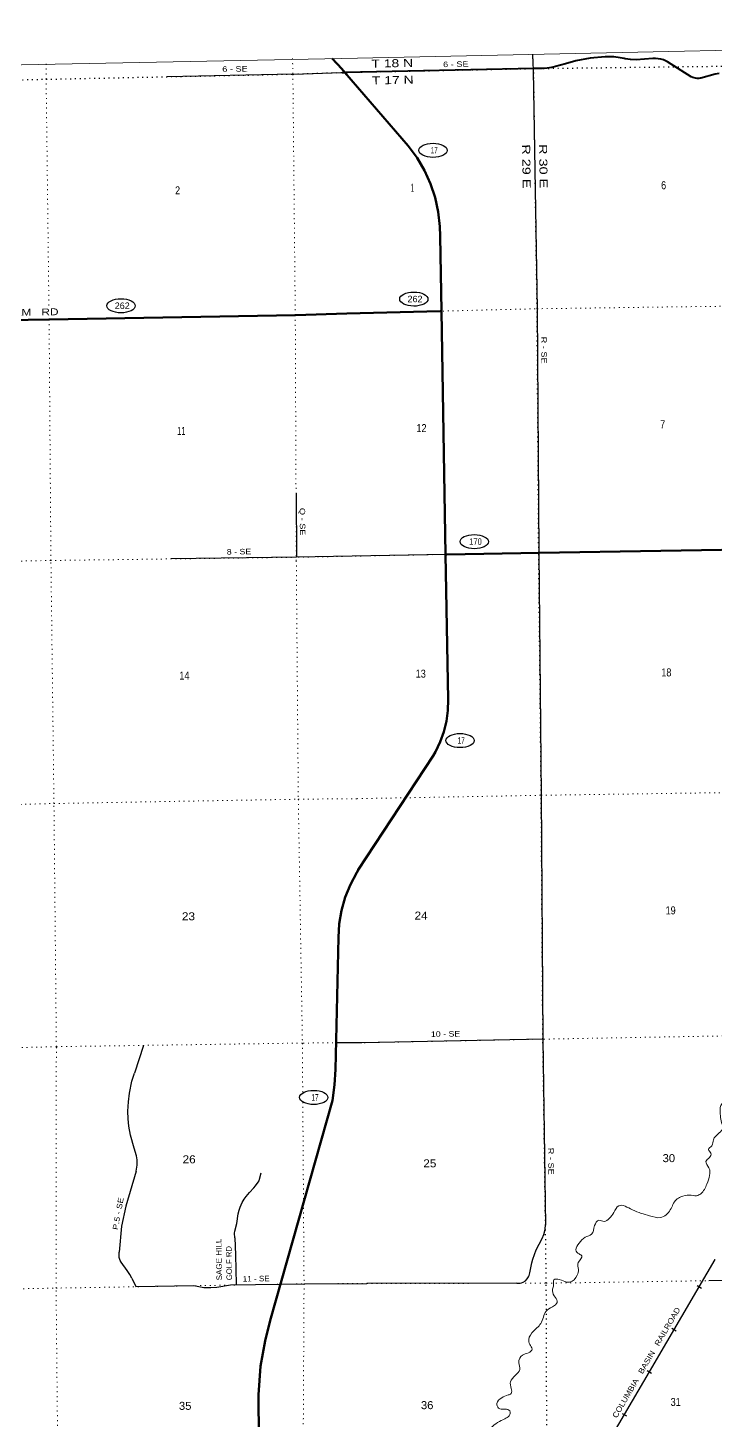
# Model space of a CAD drawing. Header units: feet. Extents: x 250644 to 505285, y -364975 to -177792.
# Drawn here: x 463073 to 478097, y -208247 to -177792 of the extents above; entities that cross this region are included whole.
import ezdxf
from ezdxf.enums import TextEntityAlignment as Align

# ---------------------------------------------------------------- set-up
doc = ezdxf.new("R2010")
doc.units = ezdxf.units.FT
doc.header["$LTSCALE"] = 70
doc.linetypes.add('DOTTED', pattern=[1.5, 0.3, -1.2])
for name, color, linetype, lineweight in [('17', 7, 'Continuous', 25), ('23', 7, 'Continuous', 70), ('26', 7, 'Continuous', 40), ('29', 7, 'Continuous', 25), ('34', 7, 'Continuous', 25), ('39', 7, 'Continuous', 13), ('4', 7, 'Continuous', 13), ('6', 7, 'DOTTED', 25), ('7', 7, 'DOTTED', 13)]:
    doc.layers.add(name, color=color, linetype=linetype, lineweight=lineweight)
doc.layers.add('27', color=7, linetype='Continuous')
doc.layers.add('30', color=7, linetype='Continuous')

msp = doc.modelspace()

# ---------------------------------------------------------------- linework, layer by layer
at = {"layer": '17'}
for centre, major_axis in [((471929.76, -180471.62), (309.24, -1)), ((471510.34, -183725.02), (309.24, -1)), ((465109.77, -183871.5), (-309.24, 1)), ((472832.29, -189030.93), (309.24, -1)), ((472520.91, -193381.66), (309.24, -1)), ((469323.67, -201187.81), (-309.24, 1))]:
    msp.add_ellipse(centre, major_axis=major_axis, ratio=0.500121, dxfattribs=at)
at = {"layer": '23'}
for p, q in [((469938.87, -178690.77), (469725.11, -178464.14)), ((470004.75, -178767.29), (469937.04, -178689.2)), ((472205.32, -189310.73), (472113.11, -183987.38))]:
    msp.add_line(p, q, dxfattribs=at)
for points in [[(472113.11, -183987.38), (472084.72, -182348.67), (472079.57, -182138.19), (472044.01, -181819.7), (471975.35, -181506.67), (471874.35, -181202.54), (471742.11, -180910.62), (471580.08, -180634.13), (471390.04, -180376.09), (470004.75, -178767.29)], [(450064.29, -184403.76), (452830.21, -184335.53), (456817.62, -184274.36), (456842.81, -184273.97), (456991.8, -184262.57), (457138.78, -184235.66), (457282.15, -184193.54), (457423.58, -184150.92), (457568.68, -184123.32), (457715.88, -184111.04), (457797.58, -184110.89), (458993.44, -184092.55), (459335.19, -184109.52), (459474.77, -184126.85), (459747.39, -184173.28), (460093.18, -184215.38), (460306.95, -184223.22), (463536.9, -184174.06), (468924.99, -184079.97), (470049.43, -184039.8)], [(470047.17, -184039.74), (472089.22, -183987.99), (472113.11, -183987.38)], [(470294.75, -196210.41), (471935.68, -193713.64), (471986.03, -193625.66), (472088.29, -193411.28), (472167.58, -193187.38), (472223.04, -192956.42), (472254.05, -192720.92), (472260.27, -192483.48), (472205.32, -189310.73)], [(472205.32, -189310.73), (472230.69, -189310.27), (474248.74, -189273.74), (479569.21, -189186.02)], [(468131.43, -210613.71), (468131.84, -210610.87), (468138.29, -210504.14), (468112.35, -207694.62), (468160.35, -207063.64), (468261.47, -206511.42), (468368.39, -206065.89), (469732.87, -201255.15), (469778.91, -200908.62), (469801.19, -200573.01), (469863.04, -197690.13), (469881.92, -197391.58), (469931.9, -197096.64), (470012.43, -196808.54), (470122.64, -196530.44), (470261.31, -196265.38), (470301.08, -196200.79)]]:
    msp.add_lwpolyline(points, dxfattribs=at)
at = {"layer": '26'}
msp.add_line((469942.43, -178768.57), (470004.75, -178767.29), dxfattribs=at)
msp.add_lwpolyline([(478184, -178788.06), (478095.94, -178802.46), (477783.83, -178891.91), (477771.97, -178894.1), (477738.53, -178897.82), (477704.89, -178898.04), (477671.4, -178894.73), (477638.45, -178887.94), (477606.39, -178877.75), (477575.57, -178864.26), (477054.85, -178534.43), (477023.61, -178518.22), (476969.13, -178495.5), (476912.57, -178478.59), (476854.55, -178467.69), (476795.71, -178462.92), (476736.69, -178464.32), (476368.17, -178488.87), (476249.66, -178485), (476132.21, -178468.76), (476109.77, -178464.21), (476021.86, -178445.46), (475883.76, -178428.26), (475717.66, -178422.95), (475690.89, -178423.77), (475367.59, -178452.01), (475049.01, -178513.89), (474827.38, -178579.26), (474603.86, -178637.77), (474521.48, -178660.03), (474424.38, -178676.31), (474326.11, -178682.36), (474130.47, -178682.26), (470004.75, -178767.29)], dxfattribs=at)
at = {"layer": '29'}
for p, q in [((468866.2, -178803.87), (466117.24, -178860.28)), ((468866.2, -178803.87), (469942.43, -178768.57)), ((468935.29, -187972.84), (468944.16, -189373.63)), ((472204.63, -189310.51), (470159.12, -189348.94)), ((465600.88, -200054.19), (465404.94, -200653.76)), ((470373.1, -199991.63), (469813.62, -199993.51)), ((474332.01, -199912.5), (470373.1, -199991.63)), ((473762.98, -205250.03), (470482.88, -205256.04))]:
    msp.add_line(p, q, dxfattribs=at)
for points in [[(474103, -178379.05), (474117.53, -178726.94), (474204.64, -183936.29), (474240.65, -189271.94), (474294.04, -194578.92), (474332.01, -199912.5), (474387.57, -203980.76)], [(470159.12, -189348.94), (468944.16, -189373.63), (466207.37, -189405.15)], [(465440.32, -202797.64), (465462.76, -202667.09), (465462.76, -202549.16), (465449.67, -202461.8), (465397.28, -202300.2), (465318.7, -202016.29), (465279.41, -201815.37), (465266.31, -201658.13), (465261.94, -201487.78), (465270.67, -201282.5), (465296.87, -201094.68), (465349.26, -200832.61), (465404.94, -200653.76)], [(465440.32, -202797.64), (465212.15, -203566.16), (465123.47, -204005.84), (465066.94, -204571.06)], [(467594.1, -204257.7), (467591, -204157.6), (467597.55, -204112.83), (467641.21, -203942.49), (467671.76, -203737.2), (467689.23, -203653.12), (467711.06, -203588.7), (467756.89, -203489.33), (467802.73, -203409.62), (467844.21, -203353.93), (467920.61, -203269.85), (468014.46, -203168.29), (468051.57, -203121.34), (468110.51, -203040.53), (468127.97, -203009.96), (468138.89, -202977.2), (468172.09, -202837.08)], [(473762.98, -205250.03), (473834.4, -205246.63), (473860.78, -205242.23), (473900.35, -205229.04), (473953.11, -205198.25), (473991.21, -205155.72), (474020.53, -205108.8), (474033.72, -205079.47), (474049.84, -205026.69), (474089.41, -204805.27), (474111.39, -204724.62), (474184.67, -204522.27), (474316.58, -204270.06), (474351.75, -204185.01), (474375.2, -204102.9), (474383.99, -204063.31), (474387.57, -203980.76)], [(467594.1, -204257.7), (467615, -204630.62), (467623.71, -205271.68), (467624.8, -205283.79)], [(465346.7, -205144.26), (465299.05, -205058.46), (465244.48, -204971.1), (465115.69, -204794.21), (465091.68, -204752.71), (465069.85, -204687.2), (465065.48, -204652.25), (465066.94, -204571.06)], [(465346.7, -205144.26), (465434.14, -205325.22), (466702.1, -205304.24), (466920.97, -205341.39)], [(468592.52, -205273.56), (469110.68, -205264.83), (470482.88, -205256.04)], [(477959.72, -205195.05), (479714.82, -205167.79), (481530.61, -205130.88)], [(466920.97, -205341.39), (467073.67, -205347.82), (467203.05, -205339.34)], [(467203.05, -205339.34), (467500, -205287.88), (468592.52, -205273.56)]]:
    msp.add_lwpolyline(points, dxfattribs=at)
at = {"layer": '34'}
for p, q in [((477701.87, -205300.57), (477797.35, -205356.41)), ((477151.41, -206236.49), (477246.89, -206292.33)), ((476612.32, -207163.32), (476707.8, -207219.16)), ((476061.86, -208099.24), (476157.34, -208155.08))]:
    msp.add_line(p, q, dxfattribs=at)
at = {"layer": '34', "lineweight": 13}
msp.add_lwpolyline([(475639.48, -208909.59), (475740.98, -208758.97), (478097.12, -204730.79)], dxfattribs=at)
at = {"layer": '34'}
msp.add_lwpolyline([(475741.91, -208759.56), (476660.01, -207189.94), (477749.56, -205327.19), (478098.05, -204731.38)], dxfattribs=at)
at = {"layer": '39'}
msp.add_spline([(481340.9, -201283.5), (481005.05, -201171.67), (480538.21, -201151.72), (480178.07, -201058.42), (479888.79, -200985.43), (479672.71, -201025.38), (479492.6, -201136.93), (479485.99, -201193.54), (479507.29, -201241.34), (479381.66, -201280.93), (479217.32, -201379.98), (478997.57, -201434.13), (478833.28, -201535.2), (478651.69, -201507.73), (478549.32, -201433.85), (478586.7, -201322.02), (478475.18, -201204.04), (478317.35, -201242.45), (478209.03, -201410.56), (478211.49, -201587.85), (478235.23, -201732.33), (478264.49, -201856.51), (478186.83, -201965.36), (478059.97, -202115.83), (478027.01, -202243.66), (477954.72, -202326.18), (478003, -202407.53), (477973.25, -202503.04), (477895.03, -202589.74), (477962.92, -202731.04), (477977.02, -202891.9), (477915.51, -203082.96), (477784.14, -203294), (477692.75, -203336.71), (477537.62, -203322.66), (477347.71, -203363.94), (477244.73, -203425.09), (477117.68, -203648.11), (476902.79, -203815), (476664.64, -203776.93), (476289.52, -203647.75), (475989.79, -203558.91), (475880.85, -203702.85), (475783.72, -203836.41), (475672.75, -203899.79), (475557.54, -203874.61), (475462.01, -203992), (475396.42, -204181.15), (475259.39, -204247.24), (475121.98, -204377.82), (475053.27, -204522.72), (475123.85, -204611.55), (475183.22, -204654.32), (475104.47, -204799.49), (475110.29, -204950.48), (475081.29, -205076.2), (474916.27, -205227.66), (474853.94, -205227.29), (474689.66, -205169.14), (474571.3, -205178.3), (474566.01, -205287.27), (474544.34, -205384.58), (474576.12, -205528.84), (474645.35, -205643.91), (474583.51, -205742.28), (474423.08, -205837.19), (474303.13, -206102.34), (474129.18, -206298.38), (474021.26, -206482.6), (474046.1, -206590.78), (474094.89, -206692.27), (474014.61, -206777.02), (473887.12, -206822.7), (473804.9, -206990.12), (473826.79, -207140.69), (473733.47, -207266.08), (473624.43, -207406), (473638.23, -207554.77), (473638.96, -207663.58), (473571.43, -207695.59), (473432.24, -207755.68), (473326.86, -207881.39), (473359.53, -207981.3), (473502.86, -208005.74), (473606.38, -208045.33), (473593, -208152.5), (473498.15, -208217.47), (473199.35, -208404.71), (472729.39, -208739.54), (472599.33, -208763.12), (472501.87, -208803.97)], degree=3, dxfattribs=at)
at = {"layer": '4'}
msp.add_lwpolyline([(250643.67, -181929.51), (281972.62, -181563.19), (313301.03, -181153.78), (344628.85, -180701.28), (375956.02, -180205.69), (407282.48, -179667), (438608.16, -179085.23), (469933.03, -178460.36), (501256.99, -177792.42), (505285.47, -360804.74), (473709.75, -361478.06), (442133.15, -362107.94), (410555.7, -362694.39), (378977.49, -363237.41), (347398.55, -363736.98), (315818.96, -364193.12), (284238.76, -364605.82), (252658.03, -364975.08)], close=True, dxfattribs=at)
msp.add_lwpolyline([(250643.67, -181929.51), (281972.62, -181563.19), (313301.03, -181153.78), (344628.85, -180701.28), (375956.02, -180205.69), (407282.48, -179667), (438608.16, -179085.23), (469933.03, -178460.36), (501256.99, -177792.42), (505285.47, -360804.74), (473709.75, -361478.06), (442133.15, -362107.94), (410555.7, -362694.39), (378977.49, -363237.41), (347398.55, -363736.98), (315818.96, -364193.12), (284238.76, -364605.82), (252658.03, -364975.08)], close=True, dxfattribs=at)
at = {"layer": '6'}
for points in [[(469942.43, -178768.57), (474130.47, -178682.26), (479391.19, -178616.26), (484764.69, -178478.77), (490128.39, -178351.62), (495413.01, -178276.93), (500696.16, -178143.83), (501262.03, -178139.47)], [(474423.58, -210561.11), (474406.3, -205251.17), (474332.01, -199912.5), (474294.04, -194578.92), (474240.65, -189271.94), (474204.64, -183936.29), (474130.47, -178682.26), (474103, -178379.05)], [(438608.39, -179279.28), (441927.77, -179217.73), (447402, -179112.5), (452769.2, -179053.45), (458123.33, -179023.11), (463472.73, -178916.29), (468866.2, -178803.87), (469942.43, -178768.57)]]:
    msp.add_lwpolyline(points, dxfattribs=at)
at = {"layer": '7'}
for points in [[(463533.11, -183863.36), (463472.73, -178916.29), (463472.43, -178565.75)], [(468859.71, -178461.58), (468866.2, -178803.87), (468918.82, -184076.16), (468941.37, -189447.93), (468985.36, -194664.49), (469074.36, -199998), (469081.87, -201087.15)], [(470049.43, -184039.8), (474204.64, -183936.29), (479497.39, -183865.42), (484852.37, -183790.89), (490196.41, -183760.99), (491161.87, -183742.2)], [(441948.89, -184552.9), (442071.12, -184551.32), (447531.78, -184460.69), (452830.21, -184335.53), (458210.91, -184259.86), (463536.9, -184174.06), (468918.82, -184076.16), (470049.43, -184039.8)], [(463742.76, -210680.77), (463690.37, -205358.05), (463695.82, -200077.62), (463643.57, -194758.93), (463577.32, -189442.75), (463536.9, -184174.06), (463536.39, -184132.15)], [(484654.41, -189102.42), (479569.21, -189186.02), (474240.65, -189271.94), (470159.12, -189348.94)], [(470159.12, -189348.94), (468944.16, -189373.63), (463577.32, -189442.75), (461085.76, -189490.25)], [(470268.82, -194652.68), (474294.04, -194578.92), (479666.99, -194499.89), (483797.79, -194449.11)], [(449809.89, -195078.46), (452978.15, -195005.65), (458291.08, -194892.07), (463643.57, -194758.93), (468985.36, -194664.49), (470268.82, -194652.68)], [(484588.53, -199777.47), (479730.68, -199816.67), (474332.01, -199912.5), (470373.1, -199991.63)], [(470373.1, -199991.63), (469074.36, -199998), (463695.82, -200077.62), (458339.31, -200210.91), (452969.89, -200320.46), (450450.05, -200353.52)], [(469083.27, -201290.21), (469110.68, -205264.83), (469083.95, -210290.97)], [(456716.03, -205488.19), (458352.95, -205462.42), (463690.37, -205358.05), (469110.68, -205264.83), (470482.8, -205257.44)], [(470482.8, -205257.44), (474406.3, -205251.17), (479714.82, -205167.79), (481277.82, -205136.02)]]:
    msp.add_lwpolyline(points, dxfattribs=at)

# ---------------------------------------------------------------- texts
at = {"layer": '17'}
for s, width, p in [('17', 0.6, (471955.82, -180539.93)), ('262', 1.05, (465135.82, -183939.81)), ('262', 1.05, (471536.39, -183793.33)), ('170', 0.85, (472858.89, -189099.24)), ('17', 0.6, (472546.97, -193449.97)), ('17', 0.6, (469349.73, -201256.12))]:
    msp.add_text(s, height=140, dxfattribs=dict(at, width=width)).set_placement(p, align=Align.CENTER)
at = {"layer": '17', "width": 1.3}
msp.add_text("O'SULLIVAN   DAM   RD", height=150, rotation=0.923, dxfattribs=at).set_placement((460841.5, -184123.67))
at = {"layer": '27', "width": 1.25}
msp.add_text('6 - SE', height=120, rotation=1.181, dxfattribs=at).set_placement((472151.38, -178653.03))
at = {"layer": '30'}
for s, rotation, width, p in [('6 - SE', 0.9, 1.25, (467322.83, -178755.3)), ('R - SE', 270.773, 1.25, (474294.5, -184548.02)), ('Q - SE', 270.773, 1.25, (469013.44, -188294.07)), ('8 - SE', 0.9, 1.2, (467422.21, -189314.32)), ('10 - SE', 0.9, 1.2, (471884.15, -199863.89)), ('R - SE', 270.773, 1.25, (474445.67, -202289.35)), ('P.5 - SE', 79.625, 1.2, (465040.89, -204091.72)), ('SAGE HILL', 90.773, 1.1, (467315.63, -205188.53)), ('GOLF RD', 90.773, 1.05, (467535.61, -205185.56)), ('11 - SE', 0.9, 1.1, (467771.85, -205215.71))]:
    msp.add_text(s, height=120, rotation=rotation, dxfattribs=dict(at, width=width)).set_placement(p)
at = {"layer": '34', "width": 1.15}
msp.add_text('COLUMBIA   BASIN   RAILROAD', height=120, rotation=59.676, dxfattribs=at).set_placement((475945.81, -208212.9))
at = {"layer": '6'}
for s, rotation, width, p in [('T 18 N', 1.181, 1.3, (470583.74, -178663.44)), ('T 17 N', 1.181, 1.3, (470595.06, -179031.81)), ('R 29 E', 270.809, 1.35, (473877.86, -180341.34)), ('R 30 E', 270.809, 1.35, (474248.42, -180336.06))]:
    msp.add_text(s, height=175, rotation=rotation, dxfattribs=dict(at, width=width)).set_placement(p)
at = {"layer": '7'}
for s, width, p in [('6', 0.85, (476916.03, -181322.85)), ('2', 0.85, (466290.98, -181434.52)), ('1', 0.4, (471444.43, -181377.81)), ('7', 0.85, (476895.48, -186550.14)), ('11', 0.65, (466335.67, -186695.79)), ('12', 0.85, (471566.9, -186634.6)), ('13', 0.85, (471550.82, -192005.81)), ('18', 0.85, (476920.42, -191978.66)), ('14', 0.85, (466384.43, -192048.15)), ('19', 0.85, (477013.24, -197183.85)), ('23', 1.1, (466440.42, -197312.64)), ('24', 1.1, (471525.56, -197297.93)), ('26', 1.1, (466455.08, -202629.03)), ('30', 1.05, (476948.01, -202602.92)), ('25', 1.1, (471717.06, -202717.01)), ('35', 1.05, (466375.42, -208021.47)), ('36', 1.05, (471665.32, -208006.22)), ('31', 0.85, (477124.9, -207936.3))]:
    msp.add_text(s, height=175, dxfattribs=dict(at, width=width)).set_placement(p)

doc.saveas('drawing.dxf')
